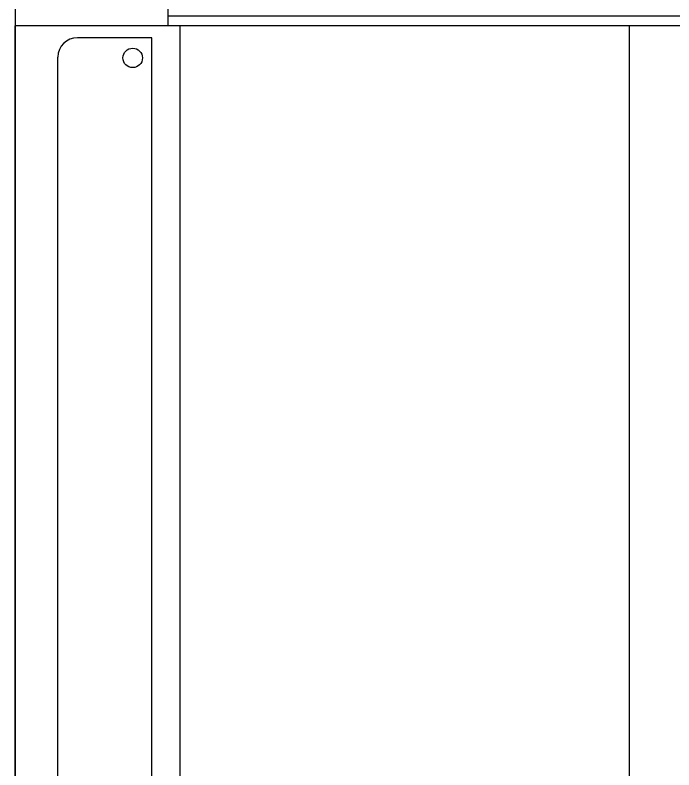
# Model space of a CAD drawing. Header units: millimetres. Extents: x 43168.9 to 43194.6, y -25545.1 to -25543.4.
# Drawn here: x 43170.37588 to 43170.38264, y -25543.88155 to -25543.87381 of the extents above; entities that cross this region are included whole.
import ezdxf

# ---------------------------------------------------------------- set-up
doc = ezdxf.new("R2010")
doc.units = ezdxf.units.MM
doc.header["$LTSCALE"] = 200
doc.linetypes.add('DIVIDE', pattern=[1.25, 0.5, -0.25, 0, -0.25, 0, -0.25])
doc.layers.add('duv_sgh', color=4, linetype='Continuous')

msp = doc.modelspace()

# ---------------------------------------------------------------- linework, layer by layer
for p, q in [((43170.375879, -25543.8453194), (43170.375879, -25543.8739194)), ((43170.3774481, -25543.8739194), (43170.3774481, -25543.8455128)), ((43170.375879, -25543.9119194), (43170.375879, -25543.8739194)), ((43170.389879, -25543.8739194), (43170.375879, -25543.8739194)), ((43170.389879, -25543.8739194), (43170.375879, -25543.8739194)), ((43170.3775676, -25543.8739194), (43170.3775676, -25543.911726)), ((43170.382179, -25543.8739194), (43170.382179, -25543.9119194)), ((43170.3767284, -25543.8740405, -0.0002), (43170.3765184, -25543.8740405, -0.0002)), ((43170.377282, -25543.8740405, -0.0002), (43170.3767284, -25543.8740405, -0.0002)), ((43170.377282, -25543.8830418, -0.0002), (43170.377282, -25543.8740405, -0.0002)), ((43170.3763184, -25543.8828418, -0.0002), (43170.3763184, -25543.8742405, -0.0002))]:
    msp.add_line(p, q)
at = {"linetype": 'DIVIDE', "ltscale": 5}
msp.add_line((43170.389879, -25543.8738194), (43170.3774481, -25543.8738194), dxfattribs=at)
msp.add_circle((43170.3770856, -25543.8742479), 0.0001)
msp.add_arc((43170.3765184, -25543.8742405, -0.0002), 0.0002, 90, 180)
at = {"layer": 'duv_sgh'}
msp.add_line((43170.375879, -25543.8519194), (43170.375879, -25543.9760064), dxfattribs=at)

doc.saveas('drawing.dxf')
